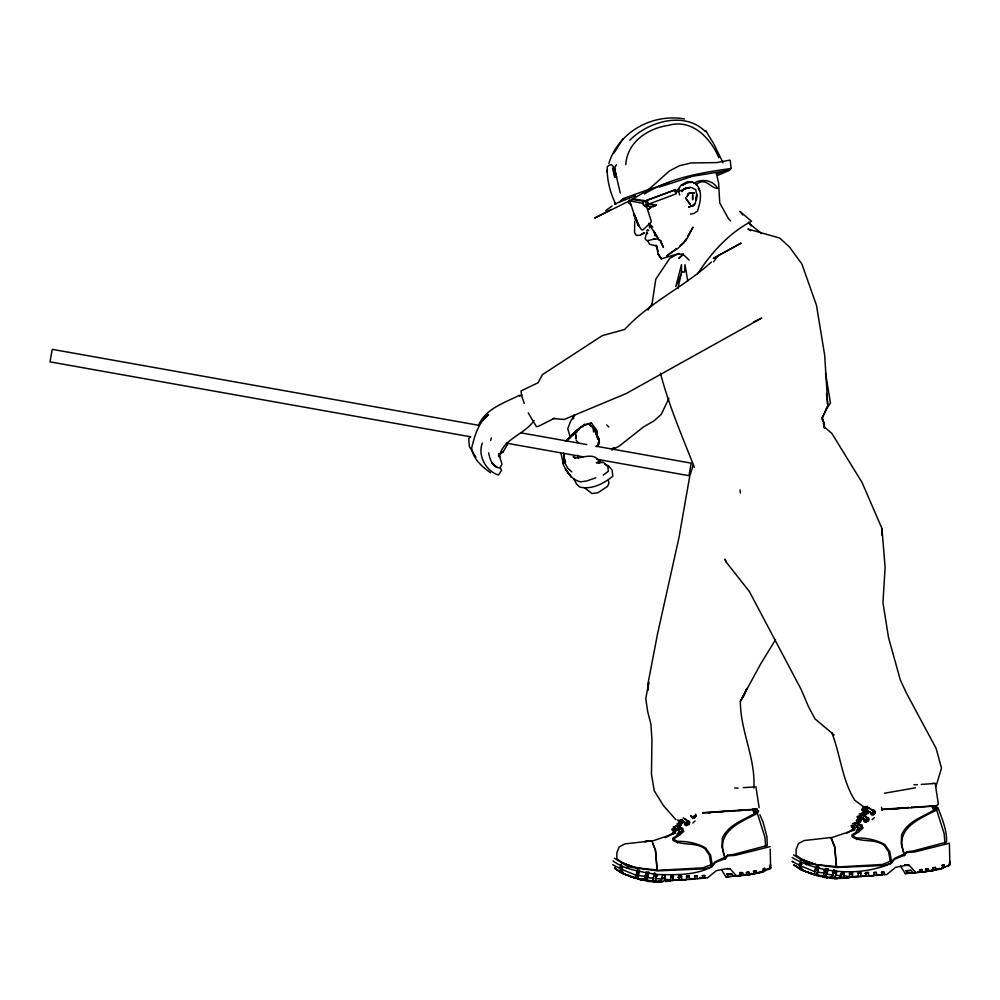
<?xml version="1.0" encoding="UTF-8"?>
<svg xmlns="http://www.w3.org/2000/svg" width="1000" height="1000" viewBox="0 0 1000 1000"><rect width="100%" height="100%" fill="white"/><g stroke="black" fill="none" stroke-linecap="round" stroke-linejoin="round"><path stroke-width="1.5" d="M681.575 879.7L681.637 875.675L679.087 875.562L678.95 879.875M672.362 880.312L686.737 879.5L686.762 875.825L689.2 875.85L689.275 879.438L681.95 879.775L685.725 879.65M694.375 815.863L692.7 817.038L693.713 816.787M860.825 876.35L860.888 872.325L858.35 872.212L858.2 876.525M850.425 877.038L866 876.137L866.012 872.475L868.45 872.5L868.525 876.087L855.225 876.712M871.712 810.188L873.525 809.725L874.887 810.825L874.987 812.85L872.913 813.462L873.238 810.987L873.763 811.562M652.312 880.713L656.862 881.075L655.075 881.688L656.625 874.475C674.95 874.875 695.325 875.675 712.025 866.663L715.4 862.5L725.312 858.55L721.938 846.875L722.337 838.337C727.9 824.762 743.062 820.525 754.55 813.487L754.575 809.762L755.375 809.137M792.2 857.562C820.788 874 861.025 876.6 891.275 863.312L894.663 859.15L904.575 855.2L901.2 843.525L901.6 834.987C907.15 821.413 922.312 817.175 933.812 810.138L933.838 806.4L934.638 805.775M677.212 825.075L677.225 823.462M881.912 534.888L881.963 528.688L885.113 567.413L882.95 602.75L888.5 637.413L900.3 679.9L906.225 692.7L936.137 748.45L941.488 768.125L935.863 786.775M630.212 201.038L630.175 201.1A80.087 6.713 -18 0 1 629.175 200.375M881.975 534.85L882.038 528.638L862.025 482.438L831.812 433.325L824.375 427.013L823.45 422.762M753.85 787.975C755.775 758.462 740.25 730.825 740.375 701.237L760.775 663.725L775.5 639.763M599.675 462.4L599.75 459.5M687.412 824.775L688.175 822.125M866.663 821.425L867.562 819.075M668.337 880.962L672.812 880.5L673.425 876.075L670.812 875.888L670.55 879.975L669.65 880.95L665.575 881.538M684.938 823.05C685.763 822.975 685.25 823.2 682.062 820.6M687.275 821.55L688.012 821.137L687.075 821.575M867.4 818.75L866.587 817.625L866.975 818.175M826.425 877.55L836.438 878.737L842.438 877.375M847.663 877.525L842.138 878.363L839.463 878.213L839.525 877.15L839.412 878.213C823.4 877.712 841.8 879.388 844.638 877.575M833.263 872.962L835.763 873.125L835.875 871.125L836.988 871.575L834.325 878.325L836.125 877.725L829.938 877.15L831.787 878.012L833.637 869.925L834.837 870.1M647.775 690.05L648.225 682.375L657.55 633.8L678.95 537.737L689.788 476L693.375 464.538M644.212 879.5L643.525 879.175L647.175 880.037L635.662 878.325L637.337 869.712L639.562 870.275L637.825 878.725L644.212 879.5L646.35 871.85L648.725 872.312L646.663 879.8L640.812 878.737L644.237 880.125L642.763 880.05L634.163 877.487M685.662 823.05C684.575 823.075 687.125 825.612 686.525 822.362M818.125 875.212C812.225 877.575 814.562 864.163 818.825 866.925L817.087 875.375L823.462 876.15L825.612 868.5L827.975 868.95L825.925 876.45L831.787 878.012M864.2 819.688L861.312 817.25L860.413 817.688M867.3 820.725L866.375 820.763L867.638 819.463L868.425 820.062L865.75 816.6L862.525 814.475L863.138 811.688L865.225 809.95L866.137 810.588L861.8 813.088L860.625 816.587L866.413 821.65L867.95 819.45M849.975 874.15L850.075 872.537L852.675 872.725L852.062 877.15L845.075 878L848.913 877.6L849.975 874.15L852.613 874.338L849.85 873.775M678.3 830.15L679.15 832.525C681.413 833.462 684.013 830.575 682.85 828.425L681.35 827.638L679.463 828.35M664.675 879.15L664.975 875.375L662.425 875.113L661.388 880.675L658.4 881.388L663.475 881.425L664.675 879.15L670.55 879.975M843.938 875.8L844.237 872.025L841.688 871.762L840.65 877.312L837.663 878.025L842.738 878.075L843.938 875.8L849.812 876.625M664.85 876.888L664.975 875.375M844.112 873.538L844.237 872.025M648.025 690.05L648.725 682.375L645.788 698.775L647.675 711.575L650.9 724.087L651.95 739.625L651.45 774.112L654.212 790.713L663.475 805.662L675.962 819.775M840.225 878.175L840.65 874.025M612.95 860.913C626.038 870.612 642.525 871.5 657.725 874.938L656.513 876.475L654 876.312L654.388 873.275L655.575 873.45M833.288 872.738L833.637 869.925L833.312 872.75L835.763 873.125L833.487 872.375M654.062 876.1L654.388 873.275L652.525 881.363L650.675 880.5M695.625 814.175L695.725 816.2L694.525 817.975L692.712 818.438L691.125 816.375M870.512 811.963L870.625 813.988L871.975 815.088L873.787 814.613L874.987 812.85L874.325 812.725M873.812 813.612L874.525 813.85L873.337 813.025L873.575 811.338M614.6 202.613L614.788 204.188L615.763 204.163C610.175 192.938 606.725 179.45 607.225 166.912L609.263 165.062L611.75 164.762L614.462 168.088L620.25 193M628.425 875.612L623.212 873.438L621.812 869.35L622.175 867.35L620.25 866.8L621.737 867.525M807.675 872.262L802.475 870.088L801.075 865.987L801.438 864L799.513 863.45L800.987 864.175M653.088 880.812L653.45 878.288M832.337 877.463L833.062 872.4L835.763 873.125M651.762 305.763L655.8 279.137L669.788 258.288L679 253.363M866.6 811.087L867.262 809.062M646.575 233.337L645.025 238.612L647 240.763L654.95 238.95L653.425 239.013L657.7 239.037L661.175 241.25L659 239.562M627.288 875.2L620.675 872.387L620.112 866.925L622.688 867.675M648.725 872.312L647.8 877.575L653.75 878.337M806.55 871.85L799.938 869.038L799.375 863.575L801.938 864.325M827.975 868.95L827.062 874.225L833.012 874.987M646 879.475L646.938 874.75L645.8 874.513M825.888 876.438L826.2 871.4L827.6 871.1L823.9 870.925L825.15 870.6M681.3 273.975L675.837 286.488L681.475 264.688L681.562 272.062L677.925 288.463M674.912 191.088L679.2 189.1M675.462 192.425L674.862 190.775M625.775 164.625C627.212 142.113 647.712 128.35 668.375 125.388C691.862 118.462 710.525 137.9 718.875 157.812M861.45 817.3L860.85 816.712L861.663 817.5M637.225 878.363L638.375 874C633.312 871.488 641.725 874.262 636.538 872.775M816.475 875.013L817.625 870.65C812.562 868.138 820.975 870.913 815.788 869.425M872.262 813.662L872.975 813.438L872.387 813.675M490.688 440.5L491.388 437.95M695.312 203.25L691.95 206.088L694.587 205L688.612 207.087L693.7 205.387L695.312 203.25L696.825 194.3L696.3 199.913L696.775 194.9L695.738 189.725L691.538 187.55M864.85 819.513L864.287 819.35M482.337 443.075C477.45 455.487 486.087 471.375 498.488 475.012L501.538 470.337L500.062 467.2M597.725 439.175L596.55 430.087L591.525 423.15C585.125 423.5 579.913 427.262 575.588 431.662L575.975 438.988M867.6 807.913L866.862 810.275L870.425 812.288M872.837 814.137L875.113 811.787L873.413 814.638L866.062 809.812L867.262 806.237M724.463 857.487L714.975 861.912L712.275 865.188L710.987 864.737L703.075 867.837L657.163 870.362L655.487 849.95L651.875 840.85L649.887 840.75L644.712 841.625L651.875 840.85L624.862 843.888L619.225 846.888L616.85 852.8L616.825 858.662C627.788 868.525 643.475 868.363 657.288 869.975M793.6 854.912L807.412 863.5L836.712 867.513L884.087 865.475L891.275 863.312L891.525 861.838L889.825 851.712L884.862 844.587C876.275 839.712 866.038 837.775 856.25 837.987L852.712 835.6L858.675 831.888L857.95 829.338L858.6 827.562M620.413 871.2L622.238 866.287M799.675 867.85L801.488 862.938M866.575 818.288L866.562 817.65M746.963 688.4L744.137 695.362L740.375 701.237M606.613 171.788L607.438 169.8M620.938 865.175L621.975 862.688L614.338 858.275M746.587 688.938L741.975 698.525M800.2 861.825L801.225 859.338L808.938 862.4M574.212 414.825L573.337 418.913M643.25 201.688L643.487 203.45L630.525 200.975A79.688 6.675 -18 0 1 629.7 200.55M688.337 823.162L687.125 824.112L688.05 824.075M750.525 230.712L747.938 229.037L779.8 238.075L789.5 247.037L801.85 263.95L816.45 305.188L824.712 355.412L827.812 405.925L821.975 418.475L823.15 421.35L822.237 417.1M853.55 827.738L853.3 828.925M685.037 822.175L684.525 824.038A4.638 2.85 -41 0 0 686.488 825.65L689.275 824.237L689.788 822.362A4.638 2.85 -41 0 0 687.812 820.763L686.787 820.9M685.6 822.663L685.025 822.7M864.287 818.812L863.775 820.688A4.638 2.85 -41 0 0 865.75 822.3L868.538 820.888L869.038 819.013A4.638 2.85 -41 0 0 867.075 817.4L866.038 817.55M866.875 809.1L866.35 811.938M608.875 163.325C618.763 131.662 652.475 113.362 684.475 118.925M867.887 810.337L863.85 812.175L863.213 815.125L866.112 817.038M668.962 398.25L661.287 414.35L653.863 420.975L643.7 426.8L619.212 446.112L612.438 449.75M853.112 830.575L857.25 825.7M686.338 824.338L685.713 823.725L687.15 825L688.65 822.738L689.163 823.413M677.85 828.138L679.375 825.487L678.662 823.225L680.962 820.225L681.8 820.913L679.35 823.725L680.25 826.137L678.725 828.787M758.675 810.962L757.2 813.5C738.413 823.062 714.425 832.325 725.312 858.55L727.513 855.163L733.988 854.3L767.25 845.487L766.912 836.538L763.05 822.15L759.912 814.75M583.112 426.725L584.6 424.188L573.462 433.162L566.375 440.737M693.587 817.487L695.863 815.15M507.113 445.15L507.488 444.525L503.35 451.45L498.438 455.688M686.012 239.088L683.675 243.062L677.975 248.287L666.725 255.837L676.413 248.538M687.575 236.438L693.05 227.162L686.012 240.312L680.037 245.8M616.475 164.725L614.462 168.088L614.725 177.438L616.512 177.225L614.462 168.088L612.513 168.05L614.725 177.438M622.85 138.938L614.012 152.988M683.188 821.425L678.425 828.775L679.425 835.238L673.462 838.95L676.988 841.338C686.787 841.125 697.025 843.062 705.6 847.938L710.575 855.062L712.275 865.188L712.025 866.663L704.837 868.825L657.463 870.863L628.162 866.85L621.975 862.688L629.763 865.763M858.475 824.2L862.438 818.075M906.762 851.812L904.575 855.2C893.688 828.975 917.663 819.712 936.462 810.15L937.938 807.6C941.975 818.75 947.138 829.987 946.513 842.138L913.238 850.95L906.762 851.812L904.237 855.775M470.225 436.6L468.75 438.862L469.375 446.65L475.913 457.113M574.913 414.625L570.75 420.95L567.762 428.725L570.337 437.512M859.5 822.788L858.612 820.375L861.05 817.562L860.212 816.875L857.913 819.875L858.625 822.138M647.987 310.012L652.175 303.712M826.2 409.375L830.462 403.062L825.487 372.825M650.425 207.913C652.537 205.725 643.875 212.738 650.925 207.312M697.562 273.975C711.438 252.525 728.85 233.212 751.525 221.262L739.825 211.3L742.7 214.938M713.6 261.812L717.962 255.7L741.15 243.125L713.388 258.4L717.962 255.7M674.6 830.675L674.05 832.275M755.925 812.837L755.4 809.463L752.55 809.65L754.55 813.487L757.712 810.438M866.062 809.812L868.012 807.212L875.175 812.362L873.125 814.412M935.175 809.488L934.65 806.112L931.8 806.3L933.812 810.138L936.975 807.087M769.1 868.763L770.588 868.088L770.475 864.488L769.975 868.9L755.462 873.288M770.588 868.088L770.225 849.1M947.087 865.987L949.85 864.737L949.725 861.137L949.225 865.55L939.25 869.075M949.85 864.737L949.412 843.263L914.225 852.05L906.875 852.5M674 830.6L675.175 829.05M853.263 827.237L854.425 825.7M684.188 188.7L681.938 191.6L683.612 189.137L689.038 187.488M690.725 815.6L694.15 817.987L695.913 815.713L695.312 815.325M678.812 827.987L674.775 832.312L665.037 837.725M679.638 826.925L681.3 824.8M858.9 823.575L861.375 820.387M695.45 815.438L696.062 816L693.962 817.85M724.975 859.137L727.625 855.863L734.975 855.4L770.163 846.612M680.925 821.95L681.7 821.012L680.962 820.225M860.175 818.6L860.95 817.663L860.212 816.875M859.175 819.812L861.05 817.562L859.737 818.512L860.9 817.438L860.288 818M478.363 425.737C485.15 408.738 504.225 403.038 519.388 395.262M567.825 439.975L577.013 431.138M801.225 859.338L815.8 864.55L836.55 866.612L834.75 846.6L831.137 837.5L804.125 840.537L798.487 843.538L796.112 849.45L796.087 855.312L802.913 859.825L815.8 864.55M596.462 446.688L599.212 443.537L599.188 439.125L593.025 427.638L593.612 432.05M614.788 204.188L619.675 201.875L622.775 198.75L650.55 188.775M484 419.05L482.875 420.188L488.5 414.588C478.263 422.638 474.663 435.838 471.688 447.938C472.9 459.05 482.088 466.637 490.538 472.788M626.912 868.1L629.4 865.6L636.538 867.9M806.175 864.75L808.65 862.25L807.9 862.062M680.438 821.775L682.925 820.337M683.15 254.15L678.838 258.4L683.275 254.387M645.025 206.163L653.075 206.562L656.038 204.938L652.65 205.787L655.85 205.238L654.85 205.075M579 428.938L565.525 441.375L572.875 434.35L576.875 431.95M534.05 420.475C525.013 434.55 501.3 439.475 499.462 457.262L498.713 453.688L501.975 464.05L499.925 468C492.55 467.337 489.75 459.125 488.7 452.863M863.6 816.988L868.975 811.938M572.875 434.35L570.875 436.238L579.075 429.538M629.788 140.275C648.238 121.425 684.587 110.75 705.362 131.562M765.288 870.863L764.712 868.112L762.95 868.825L763.512 871.6L761.938 872.262L756.663 873.375L756.162 870.775L753.812 871.3L754.05 873.925L741.438 875.45L740.537 873.037L740.812 875.512L742.887 875.375L742.725 872.938L740.35 873.15L740.512 875.625L736.725 876.038L729.95 868.688L726.875 868.662L716.4 870.625L707.487 877.9L699.55 877.688M880.725 874.475L886.737 874.538L895.662 867.275L906.125 865.312L909.212 865.337L915.975 872.688L919.775 872.275L919.6 869.8L921.975 869.587L922.15 872.025L920.075 872.163L919.788 869.688L921.975 869.587M683.9 831.162L679.425 835.238L678.7 832.688L677.463 833.413L676.65 835.85L672.7 838.238L672.95 840.263C682.275 846.112 695.45 841.663 704.938 848.737L709.375 855.188L710.987 864.737M692.862 823.012L695.1 820.975M863.162 827.812L858.675 831.888L857.425 827.638M872.125 819.663L874.362 817.625M854.262 825.913L852.337 830M694.538 815.962L695.725 816.2L695.075 816.075M610.775 209.713L594.688 218.05L629.725 200.763L648.25 189.913L669.225 171.112L679.513 165.675L691.162 162.925L716.475 162.625L729.4 160.2L730.225 160.287L731.15 168.525L729.25 169.55M676.438 825.55L674.075 827.55L677.913 825.575M711.462 261.988C684.3 286.775 649.587 302.325 624.65 329.462L602.238 335.637L542.475 374.6L538.05 382.75L521.062 390.925L521.512 395.25L524.237 403.438M611.638 449.875L614.587 447.5L612.112 448.6M679.875 822.95L681.988 821.338M859.125 819.587L862.3 817.175M862.862 818.088L858.012 821.3M687.775 824.45L687.113 824.95L681.375 819.938M866.363 821.587L866.587 820.913M605.812 210.562L612.15 205.95M603.188 475.05L608.312 471.337L607.825 466.112L603.288 462.262L596.263 462.688L600.1 462.587M575.588 431.662L579.362 428.975M650.65 207.613L648.425 209.288M672.613 830.65L671.8 829.112L675.65 828.088L680.188 831.838L683.025 830.75L676.838 825.962L673.138 826.975M856.75 825.763L859.45 828.487L862.288 827.4L856.888 823.125M642.738 233.9L644.525 232.738L641.087 234.65L642.688 233.475M682.262 879.488L675.962 880.075M679.35 823.725L682.1 821.95M858.612 820.375L861.363 818.6M680.225 824.388L682.887 822.712M859.488 821.025L862.15 819.362M667.45 836.575L673.363 832.913M846.7 833.225L852.613 829.562M688.812 822.962L688.337 822.425M867.6 819.062L868.075 819.613M857.95 829.338L856.712 830.062L855.913 832.5L851.95 834.887L852.212 836.912C861.525 842.763 874.712 838.312 884.2 845.375L888.637 851.838L890.238 861.388L891.525 861.838L894.237 858.562L903.725 854.137M680.113 829.338L681.4 829.1M681.038 821.35L681.8 820.913M654.75 205.85L655.85 205.238M580.675 427.438L583.237 426.025M858.337 819.125L856.488 820.113L856.888 823.763M921.375 871.675L919.575 872.087M854.613 823.538L857.163 822.225M554.55 418.2L537.938 426.562L536.275 426.425L528.275 412.938M675.088 189.9L644.513 201.213L675.088 189.9L676.25 193.812L645.9 205.162L648.35 204.713L647.05 200.675L646.188 200.863L647.05 200.675L648.35 204.713C646.012 209.288 640.512 203.312 643.487 201.65M753.525 322.05L761.775 318.025L625.925 393.675L564.113 419.475L553.075 418.575M675.725 828.9L673.612 830.812L673.462 833.737M866.737 807.312L861.787 809.675L864.15 810.837M770.362 868.388L768.637 869.175M949.613 865.037L947.9 865.825M644.388 193.938C671.112 177.562 700.938 172.675 731.15 168.525M686.488 187.838L683.612 189.137L690.375 187.387M519.45 396.125L522.013 394.963M691.038 206.3L692.225 205.763M751.287 874.05L754 873.4M865.575 806.5L863.213 807.275L861.787 809.675L862.712 810.138L866.375 808.5M723.587 171.25L725.812 170.287M944.55 867.513L943.962 864.762L942.2 865.475L942.775 868.25L941.2 868.913L927.412 871.375M864.85 814.2L868.238 812.812M686.062 824.075L685.812 823.838M619.675 201.875L635.625 195.725M864.038 813.487L867.412 812.15M716.5 174.088L722.487 171.737M718.175 175.212L729.737 170.25L692.775 176.225L659.287 187.1M890.238 861.388L882.337 864.488L836.413 867.013L834.712 847.262L831.213 838.512M643.175 201.762L647.05 200.675M646.188 200.863L634.288 199.1M693.662 183.55C701.162 177.75 713.812 180.5 717.6 188.45C710.037 188.1 705.537 176.375 695.962 184.688M675.725 192.463L685.837 188.575M653.075 206.562L654.225 206.125L653.138 206.163M595.788 477.812L586.888 480.913L580.712 481.838C571.688 480.037 566.438 471.8 563 463.963L563.125 459.712L563.075 462.837L565.275 463.25M685.962 823.15L686.087 823.975M669.212 182.537L648.25 189.913M691.675 878.512L689.538 879.062L694.837 878.975L694.775 875.837L697.087 875.8L697.225 878.763L702.65 878.3L702.525 875.688L704.712 875.5L705 878.1M825.25 876.125L822.788 875.825L823.462 876.15M651.737 206.588L654.225 206.125M635.5 219.775L634.45 216.475L638.587 226.375L638.875 225.35M764.05 870.5L762.8 870.925M638.5 225.475L635.85 217.725A7.812 0.85 71.5 0 0 634.587 214.825L633.925 213.575L634.375 214.938M764.825 869.862L770.738 867.875M635.662 218.988L635.85 217.725M936.988 869.262L939.513 868.413M682.412 819.338L678.612 820.6L679.562 822.613M675.462 833.213L651.525 841.325M857.875 817.25L861.675 815.987M854.725 829.862L830.775 837.975M635.425 218.137L633.538 213.7L634.2 214.938A7.825 0.85 71.5 0 1 635.475 217.85M710.413 812.837L708.438 813.375M584.513 425.325L591.525 423.15M640.475 235.225L636.413 235.463L634.538 232.65L634.688 221.337M761.025 872.337L763.512 871.6M942.775 868.25L927.562 871.363M684.212 188.837L690.312 187.488M855.7 825.263L851.988 826.338L852.625 827.675M852.4 823.625L856.1 822.613L861.725 826.988M646.525 231.012L648.725 230.425L647.275 229.662M746.562 874.475L741.8 875.275L741.263 872.275M935.913 870.025L935.413 867.425L933.025 867.962L933.312 870.575L920.075 872.163M923.438 871.538L919.663 872.075M653.637 206.075L655 205.738L654.013 205.9M941.95 865.263L943.962 864.762M744.688 874.938L746.188 874.562M750.337 873.775L751.938 873.538M750.163 873.95L750.837 873.8M930.1 870.438L926.45 871.137M749.362 874.538L748.3 874.712M930.413 870.525L928.6 870.788L929.425 870.6M686.188 876.988L689.2 876.325L686.775 876.287M865.438 873.637L868.462 872.975L866.025 872.938M752.638 873.575L750.7 873.938M755.35 873.112L757.725 872.613M864.938 873.25L868.45 872.5M931.9 870.225L934.7 869.625M935.788 869.513L931.912 870.325M884.525 793.213L915.475 787.837M744.862 874.45L740.325 875.438M644.912 201.088L646.25 200.825M648.3 204.7L646.025 205.113M746 874.7L747.188 874.488M750.425 874.3L759.9 872.55M751.425 874.025L754.35 873.487M936.862 869.525L933.612 870.138M859.65 824.463L862.1 825.075C863.263 827.225 860.675 830.113 858.4 829.175L857.475 827.775M644.8 205.675L644.062 205.212M671.162 880.387L665.588 881.3M661.338 881.513L657.188 882.087L655.3 881.375M857.087 876.4L848.288 877.175M753.925 873.825L756.663 873.375M754.05 873.925L748.162 874.725M933.312 870.575L923.413 871.812M673.012 879.938L675.788 879.5M917.463 872.3L918.825 872.087M653.4 881.762L652.738 881.35M832.663 878.413L832 878.512L831.975 877.05M753.35 871.213L756.162 870.775M932.6 867.862L935.413 867.425M667.725 881.05L665.812 881.35L669.65 880.95M660.888 881.688L653.863 881.462L662.875 881.712M690.4 214.037L693.662 213.562L697.487 211.075C700.238 202.763 703.3 190.35 695.575 183.875M748.825 874.65L748.913 872.2L746.65 872.513L746.95 874.938L742.887 875.375M928.525 871.338L928.175 868.85L925.9 869.163L926.2 871.587L922.15 872.025M639.7 879.287L648.188 881.237L647.163 880.913M655.312 882L656.025 881.888L647.188 881.375M818.95 875.938L827.45 877.887L826.45 878.025M834.575 878.637L835.275 878.538M672.812 880.5L675.638 880.088L673.188 879.638M844.825 878.188L848.913 877.6M852.062 877.15L854.9 876.737L852.45 876.287M866.338 818.225L867.613 819.225M741.525 875.25L740.413 875.425L739.912 872.5M737.85 875.7L739.562 875.438L735.037 875.925L737.113 875.775M865.537 820.825L864.887 820.3L865.662 820.875M859.15 814.013L862.513 813.562L862.125 814.862L857.025 816.562L858.263 818.875M720.625 811.725L724.412 811.3M893.913 809.025L899.887 808.375M725.975 876.912L734.737 876.038L725.975 876.912L721.263 869.35M905.225 873.562L914 872.675L905.225 873.562L900.525 866M728.413 876.712L726.775 874.137L731.363 873.65M744.163 875.163L750.438 874.525M726.775 874.137L732 873.787L733.6 876.287L740.512 875.625M907.663 873.363L906.038 870.788L910.612 870.3M906.038 870.788L911.263 870.438L912.862 872.938L914.887 872.725M679.887 879.525L673.162 880.25M694.837 878.975L689.275 879.438M884.25 874.75L883.962 872.138L881.775 872.237L881.912 874.95L876.488 875.413L876.35 872.438L874.025 872.487L874.1 875.625L868.525 876.087M869.65 875.638L868.8 875.713L874.1 875.625M746.287 872.425L748.913 872.2M925.537 869.075L928.175 868.85M733.6 876.287L736.725 876.038M912.862 872.938L915.975 872.688M914.287 872.575L915.575 872.487M917.712 872.412L919.775 872.275M743.213 787.663L754.05 786.95M921.287 784.4L932.688 783.637M702.625 812.7L753.938 809.287M754.812 809.225L757.288 809.062M702.638 812.962L757.3 809.338M909.112 807.475L881.875 809.287L881.488 807.163M911.338 807.387L936.538 805.65L938.388 804.225L935.15 783.25L932.075 783.45M881.9 809.613L936.562 805.987M666.875 880.675L669.087 880.525M665.088 880.788L669.525 880.5M637.825 878.725L639.663 878.662M817.087 875.375L818.925 875.312M702.087 875.65L704.712 875.5M881.35 872.3L883.962 872.138M864.975 876.3L860.487 876.075M911.237 807.513L912.1 807.463M694.488 875.913L697.087 875.8M873.75 872.562L876.35 872.438M742.725 872.938L740.537 873.037L740.888 875.512M921.225 806.8L922.938 806.737M738.112 810.588L741.125 810.5M677.825 877.487L680.575 877.425M857.75 873.238L860.875 873.188L858.312 873.088M678.487 876.587L681.612 876.538L679.05 876.438M681.562 272.062L684.525 272.062L685 264.688L687.75 281.038M906.125 865.312L909.212 865.337M726.875 868.662L729.95 868.688M914.013 784.675L917.375 784.762M734.75 788.025L738.112 788.112M688.625 823.263L688.4 822.425M841.287 875.688L835.475 875.288M662.025 879.038L656.213 878.637M818.975 876.275L820.6 876.363L810.938 873.538L813.975 874.163M639.725 879.638L641.338 879.712L631.688 876.9L636.237 877.812L635.35 877.487M597.688 462.238L602.663 462.525M670.713 877.5L673.35 877.688M876.55 874.538L881.912 874.95M699.975 878.088L702.65 878.3M644.875 201.375L631.5 199.4M814.562 874.237L811.7 873.812L813.3 874.388M814.613 874.137L808.525 872.65M654.013 876.225L656.513 876.475L654.237 875.738M841.325 873.875L844.025 874.663L841.2 874.312M873.475 875.05L876.488 875.413M694.212 878.4L697.225 878.763M646.663 879.8L652.525 881.363M813.737 874.562L817.425 875.013M634.487 877.913L638.175 878.363M821.975 875.588L826.425 876.675L821.237 875.512M815 871.812L801.075 865.987M817.325 872.113L824.575 873.062M635.737 875.163L621.812 869.35M638.062 875.462L645.312 876.413M650.138 204.112L656.038 204.938M565.125 463.137L563.075 462.837L561.025 453.475M479.225 425.4L52.237 349.338L50 361.863L470.85 436.838M520.7 432.788L586.75 444.55M595.962 446.188L691.188 463.15L688.962 475.688L596.8 459.263M506.188 443.125L582.975 456.8M864.925 819.7L864.087 819.613M904.7 864.638L909.025 865.512M824.15 870.987L826.25 871.4M646.938 874.75L648.363 874.438L645.888 873.95M849.062 873.75L851.263 874.25M840.725 873.888L844.025 874.663M662.562 877.5L664.762 878.012L661.95 877.663M860.25 825.65L861.087 826.413M622.775 198.75L625.625 199.5M653.812 875.75L656.513 876.475M694.55 816.975L695.263 817.2L694.312 816.425M931.787 805.975L933.188 806.45M752.525 809.325L753.938 809.8M634.038 877.75L633.013 877.387M631.875 876.975L622.587 873.487L616.675 869.562M810.075 873.188L811.388 873.675L804.3 870.913M630.812 876.538L632.137 877.025L625.05 874.275M814.912 874.975L801.338 869.85L796.712 866.712M624.025 874.013L635.662 878.325M817.325 874.95L823.487 876.775L820.188 875.512M621.975 862.688L629.4 865.6L628.513 865.263M801.175 869.75L803.75 870.837M621.912 873.1L624.5 874.188M862.712 810.138L866 811.538M874.625 812.337L875.312 812.65M695.362 815.688L696.062 816M793.425 862L792 861.338L799.087 865.075M619.837 868.425L612.737 864.688M857.55 826.275L854.9 824.737L851.05 825.763L851.862 827.3M694.625 183.325L692.712 182.225L686.65 182.05L681.275 185.025L678.175 189.312L679.638 194.938M617.837 870.35L614.45 868.225L620.662 872.375M799.925 869.025L793.7 864.875L797.1 867M631.388 205.25L628.5 202.85M684.925 819.112L686.85 820.387M683.263 817.825L686.488 819.963L688.825 822.987M617.45 870.062L622.087 873.2M604.725 463.963L607.825 466.112L606.15 464.913M584.225 487.575L591.975 493.525L597.712 492.85L607.475 486.45L609.05 482.85L608.425 480.8M867.525 809.638L854.712 800.212C841.963 779.638 840.512 754.9 831.8 732.7M761.712 233.625L749.762 223.912L751.312 225.837L748.438 222.2M868.812 807.675L872 810.288M834.163 735L814.975 718.85L808.538 706.762L801.075 689.287L749.412 591.587L726.388 562.312L724.963 559.338L726.388 562.312M575.212 458.525L573.138 456.75L576.362 457.962C583.663 457.6 593.075 452.962 598.513 460.163L598.9 462.987M678.562 826.925L682.475 830.337M571.875 471.875L567.762 468.263L565.037 463.275L563.688 457.987L565.7 462.088M594.55 428.312L596.55 430.087L597.712 439.1M689.125 260.087L682.962 254.213L676.838 254.125L661.35 258.837L657.812 253.487L657.038 246.15L649.613 244.25L647.938 241.137M606.75 424.963L608.85 426.987M682.412 820.85L681.6 820.062L682.513 820.975M651 225.275L652.812 227.075M730.575 220.95L728.475 218.725L719.737 202.9L718.625 183.15L716.3 172.975M679.55 830.975L676.438 828.612L672.725 829.688L673.363 831.025M576.263 440.4L578.438 442.9M608.162 465.475L612.15 470.138L612.812 476.2C604.038 483.525 591.4 490.087 579.612 486.962L576.587 484.113L573.962 479.25M867.9 819.388L868.425 820.062M648.612 223.275L658.088 238.475L653.913 231.025L655.15 236L655.013 233.1M705.7 130.6L713.812 143.938L723.075 162.825M698.213 188.412L699.538 190.675M833.85 877.487L834.325 878.325M654.587 880.837L655.075 881.688M656 245.087L658.037 251.213M677.775 819.912L679 822.225M652.613 843.15L655.462 850.612L657.163 870.362M614.9 867.2L615.75 869.013M795.625 865.55L801.85 870.138L808.5 872.638L808.363 871.912M645.425 205.938L645.888 207.025M636.038 218.85L639.85 227.3A11.55 2.362 71 0 0 641.038 229.05L641.425 229.438A11.475 2.9 70.8 0 0 642.475 229.963A11.55 3.45 70.5 0 0 643.388 229.488L650.675 222.638A2.375 1.338 68.7 0 0 651 220.238L646.188 205.413M694.325 467.287C682.212 436.275 668.812 405.538 660.462 373.237M645.362 201.337L646.675 205.375M629.562 200.25L634.113 214.275M614.487 170.463L616.512 177.225M856.25 837.987L856.7 839.562M676.988 841.338L677.45 842.913M881.875 809.35L882.2 810.5M936.6 809.925L944.188 833.775L944.875 842.862M757.337 813.275L764.925 837.125L765.612 846.213M577.75 455.25L578.413 458.075M597.025 436.95L595.237 429.175L588.837 424.125L595.237 429.175L596.825 436.362M759.137 807.575L755.888 786.6M823.413 422.725L824.475 428.225L824.3 422.987L821.975 418.475L827.812 405.925L826.488 393.525M629.113 875.263L629.237 876M727.513 855.163L727.625 855.863M933.213 806.213L933.812 810.138M753.95 809.562L754.55 813.487M919.788 869.688L920.15 872.163M649.45 225.95L649.712 227.938L649.638 223.863M740.025 489.963L740.4 493.025M816.612 875.475L816.55 874.425M575.737 435.637L575.837 438.3M824.062 876.175L824.1 877.525M692.675 194.825L692.613 199.6L692.675 194.825M599.188 439.125L598.2 444.875L599.188 439.125M687.887 194.1L686.975 196.825L689.287 193.038L694.388 192.9L689.287 193.038L687.887 194.1M503.35 451.45L498.862 454.487L503.35 451.45M683.45 184.537L682.025 185.35L687.138 182.725L683.45 184.537M690.138 182.325L687.537 182.512L692.712 182.225L690.138 182.325M646.688 232.725L647.537 233.538L646.688 232.725M496.662 467.188L492.225 463.2L496.662 467.188M571.325 477.013L565.5 469.05L571.325 477.013M690.25 204.513L685.7 198.1L690.25 204.513M661.35 258.837L657.812 253.487L661.35 258.837M661.688 243.425L660.5 241.612L663.413 247.4L661.688 243.425M565.037 463.275L563.55 453.113L565.037 463.275"/></g></svg>
